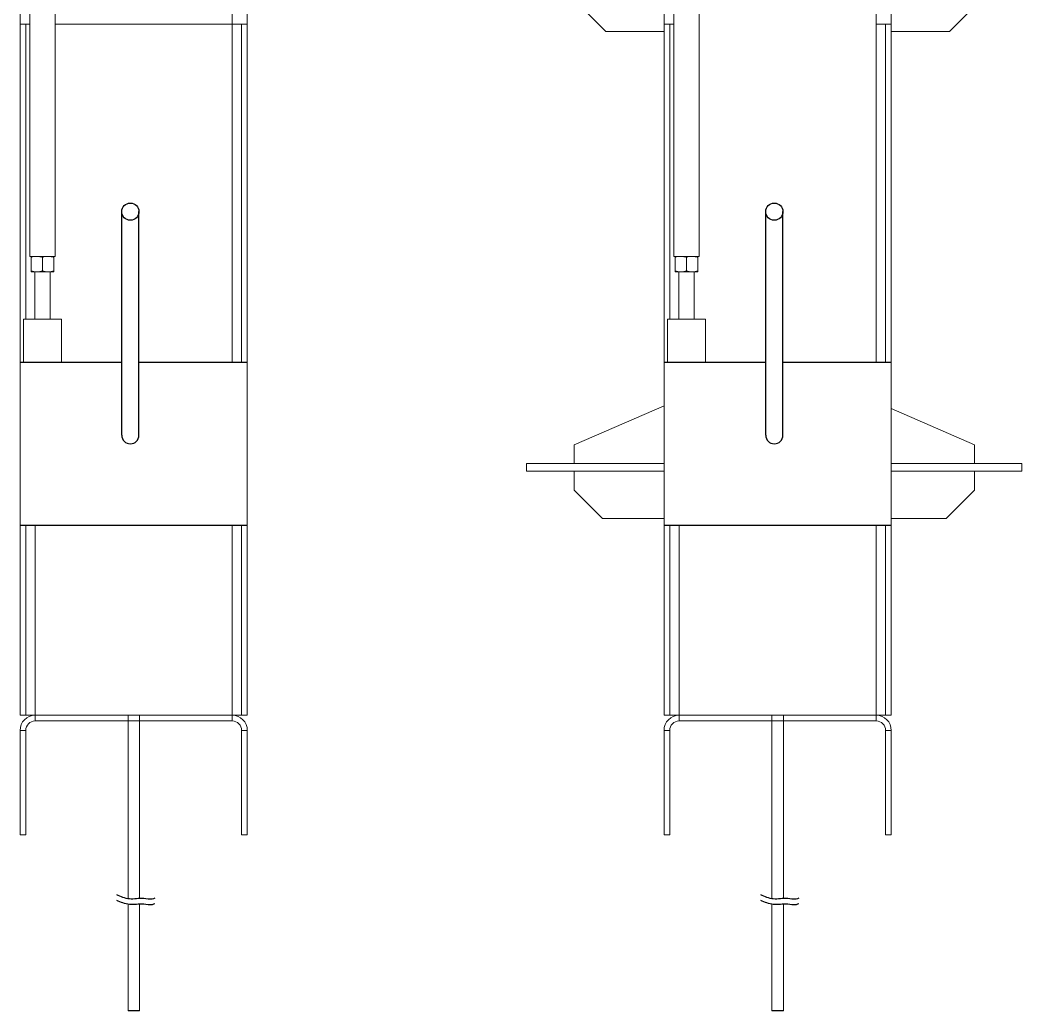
# Model space of a CAD drawing. Header units: millimetres. Extents: x 953 to 17674, y 376 to 6295.
# Drawn here: x 4453 to 5511, y 3817 to 4863 of the extents above; entities that cross this region are included whole.
import ezdxf

# ---------------------------------------------------------------- set-up
doc = ezdxf.new("R2010")
doc.units = ezdxf.units.MM

msp = doc.modelspace()

# ---------------------------------------------------------------- linework, layer by layer
at = {"linetype": 'Continuous', "lineweight": 20}
for p, q in [((4463.76687, 5329.96912), (4463.76687, 4613.27429)), ((5143.75605, 5329.96912), (5143.75605, 4613.27429)), ((4490.46683, 4613.27429), (4490.46683, 5263.56913)), ((5170.45601, 4613.27429), (5170.45601, 5263.56913)), ((4453.44912, 4858.42175), (4453.44912, 5018.42177)), ((4677.44912, 4858.42175), (4677.44912, 5018.42177)), ((4693.44912, 4858.42175), (4693.44912, 5018.42177)), ((5133.43831, 4858.42175), (5133.43831, 5018.42177)), ((5357.43831, 4858.42175), (5357.43831, 5018.42177)), ((5373.43831, 4858.42175), (5373.43831, 5018.42177)), ((5071.93831, 4850.42172), (5041.93831, 4880.42172)), ((5464.93831, 4880.42172), (5434.93831, 4850.42172)), ((4463.76687, 4858.42175), (4453.44912, 4858.42175)), ((4453.44912, 4489.42174), (4453.44912, 4858.42175)), ((4459.44911, 4546.8743), (4459.44911, 4858.42175)), ((4677.44912, 4858.42175), (4490.46683, 4858.42175)), ((4693.44912, 4858.42175), (4677.44912, 4858.42175)), ((4677.44912, 4858.42175), (4677.44912, 4501.49061)), ((4687.44911, 4858.42175), (4687.44911, 4501.49061)), ((4693.44912, 4858.42175), (4693.44912, 4489.42174)), ((5143.75605, 4858.42175), (5133.43831, 4858.42175)), ((5133.43831, 4489.42174), (5133.43831, 4858.42175)), ((5139.43829, 4546.8743), (5139.43829, 4858.42175)), ((5373.43831, 4858.42175), (5357.43831, 4858.42175)), ((5357.43831, 4858.42175), (5357.43831, 4501.49061)), ((5367.4383, 4858.42175), (5367.4383, 4501.49061)), ((5373.43831, 4858.42175), (5373.43831, 4489.42174)), ((5133.43831, 4850.42172), (5071.93831, 4850.42172)), ((5434.93831, 4850.42172), (5373.43831, 4850.42172)), ((4463.76687, 4613.27429), (4490.46683, 4613.27429)), ((5143.75605, 4613.27429), (5170.45601, 4613.27429)), ((4465.11685, 4612.20254), (4465.11685, 4597.94612)), ((4477.11688, 4612.20254), (4477.11688, 4597.94612)), ((4489.11684, 4612.20254), (4489.11684, 4597.94612)), ((5145.10604, 4612.20254), (5145.10604, 4597.94612)), ((5157.10606, 4612.20254), (5157.10606, 4597.94612)), ((5169.10602, 4612.20254), (5169.10602, 4597.94612)), ((4465.11685, 4596.87431), (4471.11683, 4596.87431)), ((4469.11686, 4596.87431), (4469.11686, 4546.8743)), ((4471.11683, 4596.87431), (4483.11686, 4596.87431)), ((4483.11686, 4596.87431), (4489.11684, 4596.87431)), ((4485.11683, 4546.8743), (4485.11683, 4596.87431)), ((5145.10604, 4596.87431), (5151.10602, 4596.87431)), ((5149.10604, 4596.87431), (5149.10604, 4546.8743)), ((5151.10602, 4596.87431), (5163.10604, 4596.87431)), ((5163.10604, 4596.87431), (5169.10602, 4596.87431)), ((5165.10602, 4546.8743), (5165.10602, 4596.87431)), ((4457.11684, 4546.8743), (4457.11684, 4501.49061)), ((4497.11686, 4546.8743), (4457.11684, 4546.8743)), ((4497.11686, 4501.49061), (4497.11686, 4546.8743)), ((5137.10602, 4546.8743), (5137.10602, 4501.49061)), ((5177.10604, 4546.8743), (5137.10602, 4546.8743)), ((5177.10604, 4501.49061), (5177.10604, 4546.8743)), ((4453.44912, 4329.42175), (4453.44912, 4489.42174)), ((4693.44912, 4329.42175), (4693.44912, 4489.42174)), ((5133.43831, 4329.42175), (5133.43831, 4489.42174)), ((5373.43831, 4329.42175), (5373.43831, 4489.42174)), ((5038.4052, 4414.49113), (5133.43831, 4455.68195)), ((5373.43831, 4452.6192), (5461.4052, 4414.49113)), ((5038.4052, 4394.49113), (5038.4052, 4414.49113)), ((5461.4052, 4414.49113), (5461.4052, 4394.49113)), ((4988.4052, 4386.49113), (4988.4052, 4394.49113)), ((4988.4052, 4394.49113), (5133.43831, 4394.49113)), ((5373.43831, 4394.49113), (5511.4052, 4394.49113)), ((5511.4052, 4394.49113), (5511.4052, 4386.49113)), ((5133.43831, 4386.49113), (4988.4052, 4386.49113)), ((5038.4052, 4366.49113), (5038.4052, 4386.49113)), ((5511.4052, 4386.49113), (5373.43831, 4386.49113)), ((5461.4052, 4386.49113), (5461.4052, 4366.49113)), ((5068.4052, 4336.49113), (5038.4052, 4366.49113)), ((5461.4052, 4366.49113), (5431.4052, 4336.49113)), ((4469.44916, 4329.42175), (4453.44912, 4329.42175)), ((4453.44912, 4128.92175), (4453.44912, 4329.42175)), ((4459.44911, 4128.92175), (4459.44911, 4329.42175)), ((4677.44912, 4329.42175), (4469.44916, 4329.42175)), ((4469.44916, 4128.92175), (4469.44916, 4329.42175)), ((4693.44912, 4329.42175), (4677.44912, 4329.42175)), ((4677.44912, 4329.42175), (4677.44912, 4128.92175)), ((4687.44911, 4329.42175), (4687.44911, 4128.92175)), ((4693.44912, 4329.42175), (4693.44912, 4128.92175)), ((5133.43831, 4336.49113), (5068.4052, 4336.49113)), ((5149.43834, 4329.42175), (5133.43831, 4329.42175)), ((5133.43831, 4128.92175), (5133.43831, 4329.42175)), ((5139.43829, 4128.92175), (5139.43829, 4329.42175)), ((5357.43831, 4329.42175), (5149.43834, 4329.42175)), ((5149.43834, 4128.92175), (5149.43834, 4329.42175)), ((5373.43831, 4329.42175), (5357.43831, 4329.42175)), ((5357.43831, 4329.42175), (5357.43831, 4128.92175)), ((5367.4383, 4329.42175), (5367.4383, 4128.92175)), ((5431.4052, 4336.49113), (5373.43831, 4336.49113)), ((5373.43831, 4329.42175), (5373.43831, 4128.92175)), ((4453.44912, 4128.92175), (4459.44911, 4128.92175)), ((4459.44911, 4128.92175), (4469.44916, 4128.92175)), ((4469.44916, 4122.92175), (4469.44916, 4128.92175)), ((4677.44912, 4128.92175), (4469.44916, 4128.92175)), ((4677.44912, 4122.92175), (4677.44912, 4128.92175)), ((4677.44912, 4128.92175), (4687.44911, 4128.92175)), ((4693.44912, 4128.92175), (4687.44911, 4128.92175)), ((5133.43831, 4128.92175), (5139.43829, 4128.92175)), ((5139.43829, 4128.92175), (5149.43834, 4128.92175)), ((5149.43834, 4122.92175), (5149.43834, 4128.92175)), ((5357.43831, 4128.92175), (5149.43834, 4128.92175)), ((5357.43831, 4122.92175), (5357.43831, 4128.92175)), ((5357.43831, 4128.92175), (5367.4383, 4128.92175)), ((5373.43831, 4128.92175), (5367.4383, 4128.92175)), ((4677.44912, 4122.92175), (4469.44916, 4122.92175)), ((5357.43831, 4122.92175), (5149.43834, 4122.92175)), ((4453.44912, 4002.92175), (4453.44912, 4112.92175)), ((4459.44911, 4112.92175), (4453.44912, 4112.92175)), ((4459.44911, 4002.92175), (4459.44911, 4112.92175)), ((4687.44911, 4112.92175), (4687.44911, 4002.92175)), ((4687.44911, 4112.92175), (4693.44912, 4112.92175)), ((4693.44912, 4112.92175), (4693.44912, 4002.92175)), ((5133.43831, 4002.92175), (5133.43831, 4112.92175)), ((5139.43829, 4112.92175), (5133.43831, 4112.92175)), ((5139.43829, 4002.92175), (5139.43829, 4112.92175)), ((5367.4383, 4112.92175), (5367.4383, 4002.92175)), ((5367.4383, 4112.92175), (5373.43831, 4112.92175)), ((5373.43831, 4112.92175), (5373.43831, 4002.92175)), ((4453.44912, 4002.92175), (4459.44911, 4002.92175)), ((4693.44912, 4002.92175), (4687.44911, 4002.92175)), ((5133.43831, 4002.92175), (5139.43829, 4002.92175)), ((5373.43831, 4002.92175), (5367.4383, 4002.92175))]:
    msp.add_line(p, q, dxfattribs=at)
for p, q in [((4560.88108, 4424.49113), (4560.88108, 4660.46599)), ((4578.95095, 4424.49113), (4578.95095, 4660.46599)), ((5240.87026, 4424.49113), (5240.87026, 4660.46599)), ((5258.94013, 4424.49113), (5258.94013, 4660.46599)), ((4453.44912, 4501.49061), (4560.88108, 4501.49061)), ((4578.95095, 4501.49061), (4693.44912, 4501.49061)), ((5133.43831, 4501.49061), (5240.87026, 4501.49061)), ((5258.94013, 4501.49061), (5373.43831, 4501.49061)), ((4453.44912, 4329.42175), (4693.44912, 4329.42175)), ((5133.43831, 4329.42175), (5373.43831, 4329.42175)), ((4579.44914, 3816.8992), (4567.44914, 3816.8992)), ((5259.43832, 3816.8992), (5247.43832, 3816.8992))]:
    msp.add_line(p, q)
at = {"color": 0, "linetype": 'Continuous', "lineweight": 0, "extrusion": (1, -3.83697e-16, -2e-16)}
for p, q in [((4567.44914, 3935.32053), (4567.44914, 4128.92175)), ((4579.44914, 3935.49895), (4579.44914, 4128.63495)), ((5247.43832, 3935.32053), (5247.43832, 4128.92175)), ((5259.43832, 3935.49895), (5259.43832, 4128.63495)), ((4567.44914, 3816.8992), (4567.44914, 3929.4074)), ((4579.44914, 3816.8992), (4579.44914, 3929.58583)), ((5247.43832, 3816.8992), (5247.43832, 3929.4074)), ((5259.43832, 3816.8992), (5259.43832, 3929.58583))]:
    msp.add_line(p, q, dxfattribs=at)
for centre in [(4569.91601, 4660.46599), (5249.9052, 4660.46599)]:
    msp.add_circle(centre, 9.03494)
for centre in [(4569.91601, 4424.49113), (5249.9052, 4424.49113)]:
    msp.add_arc(centre, 9.03494, 180, 0)
at = {"linetype": 'Continuous', "lineweight": 20}
for centre, radius, start, end in [((4469.44913, 4112.92175), 16, 90, 180), ((4677.44913, 4112.92175), 16, 0, 90), ((5149.43832, 4112.92175), 16, 90, 180), ((5357.43831, 4112.92175), 16, 0, 90), ((4469.44913, 4112.92175), 10, 90, 180), ((4677.44913, 4112.92175), 10, 0, 90), ((5149.43832, 4112.92175), 10, 90, 180), ((5357.43831, 4112.92175), 10, 0, 90)]:
    msp.add_arc(centre, radius, start, end, dxfattribs=at)
for points, knots in [([(4465.11685, 4612.20254), (4466.09128, 4612.5021), (4468.05796, 4613.1067), (4470.09107, 4613.21809), (4471.11683, 4613.27429)], [0, 0, 0, 0, 0.4954660361, 1, 1, 1, 1]), ([(4465.11685, 4612.20254), (4465.11685, 4612.36433), (4465.11685, 4612.99252), (4465.11685, 4613.15423), (4465.11685, 4613.27429)], [0, 0, 0, 0, 0.257546724, 1, 1, 1, 1]), ([(4471.11683, 4613.27429), (4471.25909, 4613.27303), (4472.33624, 4613.26349), (4474.36666, 4613.02917), (4476.19456, 4612.47976), (4477.11688, 4612.20254)], [0, 0, 0, 0, 0.070098347, 0.5307898791, 1, 1, 1, 1]), ([(4477.11688, 4612.20254), (4478.09129, 4612.5021), (4480.05801, 4613.10672), (4482.09108, 4613.21809), (4483.11686, 4613.27429)], [0, 0, 0, 0, 0.49545045613, 1, 1, 1, 1]), ([(4483.11686, 4613.27429), (4483.25909, 4613.27303), (4484.3362, 4613.26349), (4486.36674, 4613.02917), (4488.19456, 4612.47976), (4489.11684, 4612.20254)], [0, 0, 0, 0, 0.07009035, 0.5307848914, 1, 1, 1, 1]), ([(4489.11684, 4612.20254), (4489.11684, 4612.36433), (4489.11684, 4612.99252), (4489.11684, 4613.15423), (4489.11684, 4613.27429)], [0, 0, 0, 0, 0.257546724, 1, 1, 1, 1]), ([(5145.10604, 4612.20254), (5146.08046, 4612.5021), (5148.04715, 4613.1067), (5150.08025, 4613.21809), (5151.10602, 4613.27429)], [0, 0, 0, 0, 0.4954660361, 1, 1, 1, 1]), ([(5145.10604, 4612.20254), (5145.10604, 4612.36433), (5145.10604, 4612.99252), (5145.10604, 4613.15423), (5145.10604, 4613.27429)], [0, 0, 0, 0, 0.257546724, 1, 1, 1, 1]), ([(5151.10602, 4613.27429), (5151.24827, 4613.27303), (5152.32542, 4613.26349), (5154.35585, 4613.02917), (5156.18374, 4612.47976), (5157.10606, 4612.20254)], [0, 0, 0, 0, 0.070098347, 0.5307898791, 1, 1, 1, 1]), ([(5157.10606, 4612.20254), (5158.08047, 4612.5021), (5160.04719, 4613.10672), (5162.08026, 4613.21809), (5163.10604, 4613.27429)], [0, 0, 0, 0, 0.49545045613, 1, 1, 1, 1]), ([(5163.10604, 4613.27429), (5163.24827, 4613.27303), (5164.32538, 4613.26349), (5166.35593, 4613.02917), (5168.18374, 4612.47976), (5169.10602, 4612.20254)], [0, 0, 0, 0, 0.07009035, 0.5307848914, 1, 1, 1, 1]), ([(5169.10602, 4612.20254), (5169.10602, 4612.36433), (5169.10602, 4612.99252), (5169.10602, 4613.15423), (5169.10602, 4613.27429)], [0, 0, 0, 0, 0.257546724, 1, 1, 1, 1]), ([(4465.11685, 4597.94612), (4466.09128, 4597.64657), (4468.05797, 4597.04197), (4470.09107, 4596.93053), (4471.11683, 4596.87431)], [0, 0, 0, 0, 0.49546568754, 1, 1, 1, 1]), ([(4465.11685, 4597.94612), (4465.11685, 4597.78433), (4465.11685, 4597.15614), (4465.11685, 4596.9944), (4465.11685, 4596.87431)], [0, 0, 0, 0, 0.2575464652, 1, 1, 1, 1]), ([(4471.11683, 4596.87431), (4471.25909, 4596.87559), (4472.33623, 4596.88529), (4474.36668, 4597.11934), (4476.19456, 4597.66885), (4477.11688, 4597.94612)], [0, 0, 0, 0, 0.07009836384, 0.53078851489, 1, 1, 1, 1]), ([(4477.11688, 4597.94612), (4478.09129, 4597.64657), (4480.05801, 4597.04195), (4482.09108, 4596.93053), (4483.11686, 4596.87431)], [0, 0, 0, 0, 0.4954501076, 1, 1, 1, 1]), ([(4483.11686, 4596.87431), (4483.25909, 4596.87559), (4484.3362, 4596.8853), (4486.36675, 4597.11934), (4488.19456, 4597.66885), (4489.11684, 4597.94612)], [0, 0, 0, 0, 0.0700903668, 0.5307835273, 1, 1, 1, 1]), ([(4489.11684, 4597.94612), (4489.11684, 4597.78433), (4489.11684, 4597.15614), (4489.11684, 4596.9944), (4489.11684, 4596.87431)], [0, 0, 0, 0, 0.2575464652, 1, 1, 1, 1]), ([(5145.10604, 4597.94612), (5146.08046, 4597.64657), (5148.04715, 4597.04197), (5150.08025, 4596.93053), (5151.10602, 4596.87431)], [0, 0, 0, 0, 0.49546568754, 1, 1, 1, 1]), ([(5145.10604, 4597.94612), (5145.10604, 4597.78433), (5145.10604, 4597.15614), (5145.10604, 4596.9944), (5145.10604, 4596.87431)], [0, 0, 0, 0, 0.2575464652, 1, 1, 1, 1]), ([(5151.10602, 4596.87431), (5151.24827, 4596.87559), (5152.32542, 4596.88529), (5154.35586, 4597.11934), (5156.18374, 4597.66885), (5157.10606, 4597.94612)], [0, 0, 0, 0, 0.07009836384, 0.53078851489, 1, 1, 1, 1]), ([(5157.10606, 4597.94612), (5158.08047, 4597.64657), (5160.04719, 4597.04195), (5162.08026, 4596.93053), (5163.10604, 4596.87431)], [0, 0, 0, 0, 0.4954501076, 1, 1, 1, 1]), ([(5163.10604, 4596.87431), (5163.24827, 4596.87559), (5164.32538, 4596.8853), (5166.35594, 4597.11934), (5168.18374, 4597.66885), (5169.10602, 4597.94612)], [0, 0, 0, 0, 0.0700903668, 0.5307835273, 1, 1, 1, 1]), ([(5169.10602, 4597.94612), (5169.10602, 4597.78433), (5169.10602, 4597.15614), (5169.10602, 4596.9944), (5169.10602, 4596.87431)], [0, 0, 0, 0, 0.2575464652, 1, 1, 1, 1])]:
    msp.add_open_spline(points, degree=3, knots=knots, dxfattribs=at)
for points in [[(4595.66657, 3935.94552), (4592.89794, 3934.96938), (4584.12713, 3935.45631), (4568.85945, 3935.13169), (4555.54081, 3939.51401)], [(5275.65576, 3935.94552), (5272.88712, 3934.96938), (5264.11631, 3935.45631), (5248.84864, 3935.13169), (5235.52999, 3939.51401)], [(4595.66657, 3930.0324), (4592.89794, 3929.05626), (4584.12713, 3929.54318), (4568.85945, 3929.21857), (4555.54081, 3933.60089)], [(5275.65576, 3930.0324), (5272.88712, 3929.05626), (5264.11631, 3929.54318), (5248.84864, 3929.21857), (5235.52999, 3933.60089)]]:
    msp.add_spline(points, degree=3)

doc.saveas('drawing.dxf')
